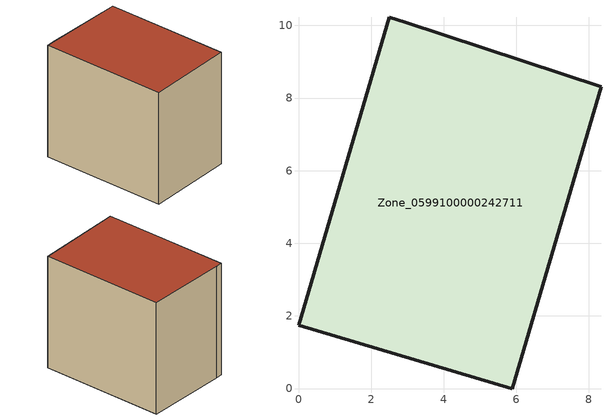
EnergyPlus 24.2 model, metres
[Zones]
Zone_0599100000242711
 floor ground (C_G): 0,1.74 2.5,10.22 2.93,10.09 8.33,8.32 5.89,0 z0.48
 wall outside (C_F): 2.5,10.22 0,1.74 5.89,0 8.33,8.32 2.93,10.09 2.5,10.22 z0.48:8.57
 roof outside (C_R): 8.33,8.32 2.93,10.09 2.5,10.22 0,1.74 5.89,0 z8.57
[BUILDING]
Pand.0599100000242711: North Axis=0; Terrain=City; Loads Convergence Tolerance Value=0.04; Temperature Convergence Tolerance Value=0.4; Solar Distribution=FullExterior; Maximum Number of Warmup Days=25; Minimum Number of Warmup Days=1
[Site:Location]
Rotterdam.The.Hague.AP_ZH_NLD Design_Conditions: Latitude=51.96; Longitude=4.45; Time Zone=1; Elevation=-4.5
[SITE:GROUNDTEMPERATURE:BUILDINGSURFACE]
18, 18, 18, 18, 18, 18, 18, 18, 18, 18, 18, 18
[MATERIAL] Thermal Absorptance=0.9; Solar Absorptance=0.7; Visible Absorptance=0.7
Name | Roughness | Thickness | Conductivity | Density | Specific Heat
G.TI.1965-1974 | MediumSmooth | 0.15 | 0.882353 | 540 | 1210
F.TI.1965-1974 | Rough | 0.3 | 0.697674 | 1920 | 840
R.TI.1965-1974 | MediumRough | 0.2 | 0.232558 | 1500 | 1000
[CONSTRUCTION]
C_G: G.TI.1965-1974
C_F: F.TI.1965-1974
C_R: R.TI.1965-1974
[ZONE]
Zone_0599100000242711: Type=1; Multiplier=1; Ceiling Height=Autocalculate; Volume=Autocalculate; Floor Area=autocalculate; Part of Total Floor Area=Yes
[ZONEINFILTRATION:DESIGNFLOWRATE]
Infil_Zone_0599100000242711: Zone or ZoneList or Space or SpaceList=Zone_0599100000242711; Schedule=AlwaysOn; Design Flow Rate Calculation Method=Flow/Area; Flow Rate per Floor Area=0.003; Constant Term Coefficient=1; Temperature Term Coefficient=0; Velocity Term Coefficient=0; Velocity Squared Term Coefficient=0
[HVACTEMPLATE:ZONE:IDEALLOADSAIRSYSTEM]
Zone_0599100000242711: Maximum Heating Supply Air Temperature=50; Minimum Cooling Supply Air Temperature=13; Maximum Heating Supply Air Humidity Ratio=0.0156; Minimum Cooling Supply Air Humidity Ratio=0.0077; Heating Limit=NoLimit; Cooling Limit=NoLimit; Dehumidification Control Type=ConstantSensibleHeatRatio; Cooling Sensible Heat Ratio=0.7; Dehumidification Setpoint=60; Humidification Control Type=None; Humidification Setpoint=30; Outdoor Air Method=None; Outdoor Air Flow Rate per Person=0.00944; Outdoor Air Flow Rate per Zone Floor Area=0; Outdoor Air Flow Rate per Zone=0; Demand Controlled Ventilation Type=None; Outdoor Air Economizer Type=NoEconomizer; Heat Recovery Type=None; Sensible Heat Recovery Effectiveness=0.7; Latent Heat Recovery Effectiveness=0.65
[ZONECONTROL:THERMOSTAT]
ThermostatControl_Zone_0599100000242711: Zone or ZoneList=Zone_0599100000242711; Control Type Schedule=DualSetpointControlType; Control 1=Thermostat_Zone_0599100000242711; Temperature Difference Between Cutout And Setpoint=0
[THERMOSTATSETPOINT:DUALSETPOINT]
Thermostat_Zone_0599100000242711: Heating Setpoint Temperature Schedule=HeatingSetpoint_Zone_0599100000242711; Cooling Setpoint Temperature Schedule=CoolingSetpoint_Zone_0599100000242711
[SCHEDULE:COMPACT]
HeatingSetpoint_Zone_0599100000242711: Through: 12/31, For: AllDays, Until: 24:00, 21
CoolingSetpoint_Zone_0599100000242711: Through: 12/31, For: AllDays, Until: 24:00, 24
DualSetpointControlType: Through: 12/31, For: AllDays, Until: 24:00, 4
AlwaysOn: Through: 12/31, For: AllDays, Until: 24:00, 1
